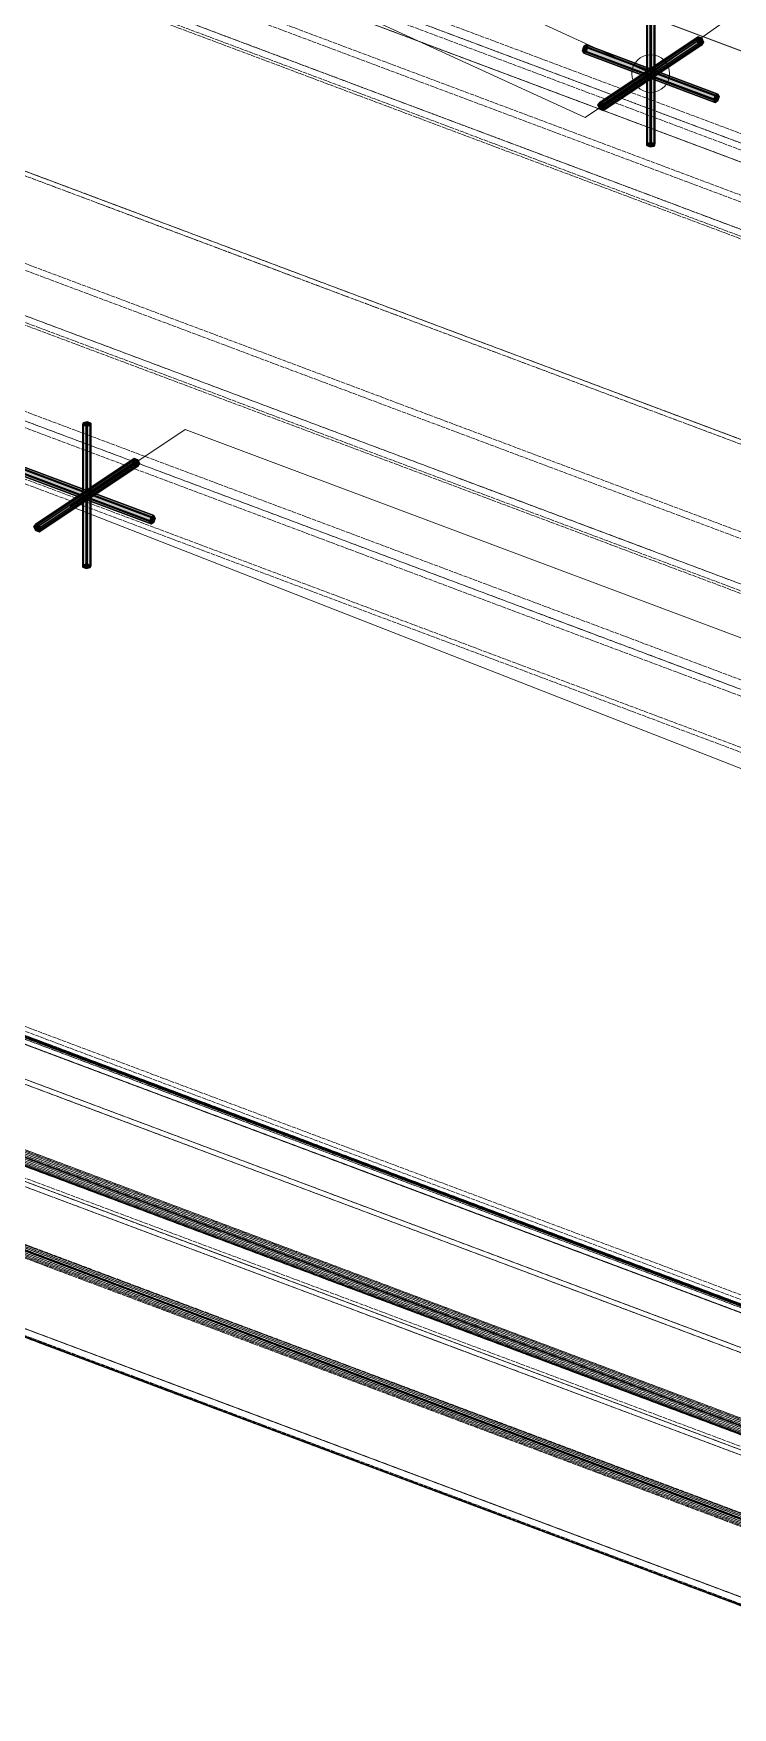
# Model space of a CAD drawing. Header units: millimetres. Extents: x 50 to 612415, y 2 to 4150.
# Drawn here: x 530230 to 530433.9, y 1755.1 to 2243.4 of the extents above; entities that cross this region are included whole.
import ezdxf

# ---------------------------------------------------------------- set-up
doc = ezdxf.new("R2010")
doc.units = ezdxf.units.MM
doc.linetypes.add('DASHED', pattern=[1.524, 1.27, -0.254])
for name, color, linetype, lineweight in [('DIM', 7, 'Continuous', 13), ('HATCH', 8, 'Continuous', 9), ('HIDDEN', 8, 'DASHED', 13), ('OUTLINE', 7, 'Continuous', 25)]:
    doc.layers.add(name, color=color, linetype=linetype, lineweight=lineweight)

msp = doc.modelspace()

# ---------------------------------------------------------------- hatches: boundary and pattern name
at = {"layer": 'HATCH', "true_color": 0xcf9446}
for points in [[(530408.989, 2211.357), (530408.836, 2210.723), (530408.836, 2252.214), (530408.989, 2252.848)], [(530411.033, 2210.59), (530411.186, 2211.225), (530411.186, 2252.715), (530411.033, 2252.081)], [(530244.5, 2088.389), (530244.347, 2087.755), (530244.347, 2129.246), (530244.5, 2129.88)], [(530246.544, 2087.623), (530246.697, 2088.257), (530246.697, 2129.748), (530246.544, 2129.114)]]:
    msp.add_hatch(color=33, dxfattribs=at).paths.add_polyline_path(points)
at = {"layer": 'HATCH', "true_color": 0xd99b46}
for points in [[(530408.836, 2210.723), (530409.858, 2210.34), (530409.858, 2251.83), (530408.836, 2252.214)], [(530411.186, 2211.225), (530410.164, 2211.608), (530410.164, 2253.099), (530411.186, 2252.715)], [(530423.873, 2242.451), (530423.873, 2240.534), (530423.362, 2241.684)], [(530423.873, 2242.451), (530424.895, 2240.151), (530423.873, 2240.534)], [(530423.873, 2242.451), (530425.406, 2240.918), (530424.895, 2240.151)], [(530423.873, 2242.451), (530424.895, 2242.068), (530425.406, 2240.918)], [(530394.616, 2222.521), (530395.127, 2221.371), (530395.127, 2223.287)], [(530395.127, 2221.371), (530396.149, 2220.987), (530395.127, 2223.287)], [(530396.149, 2220.987), (530396.66, 2221.754), (530395.127, 2223.287)], [(530396.66, 2221.754), (530396.149, 2222.904), (530395.127, 2223.287)], [(530244.347, 2087.755), (530245.369, 2087.372), (530245.369, 2128.863), (530244.347, 2129.246)], [(530246.697, 2088.257), (530245.675, 2088.64), (530245.675, 2130.131), (530246.697, 2129.748)], [(530259.384, 2119.483), (530259.384, 2117.567), (530258.873, 2118.717)], [(530259.384, 2119.483), (530260.406, 2117.184), (530259.384, 2117.567)], [(530259.384, 2119.483), (530260.917, 2117.95), (530260.406, 2117.184)], [(530259.384, 2119.483), (530260.406, 2119.1), (530260.917, 2117.95)], [(530230.127, 2099.553), (530230.638, 2098.403), (530230.638, 2100.319)], [(530230.638, 2098.403), (530231.66, 2098.02), (530230.638, 2100.319)], [(530231.66, 2098.02), (530232.171, 2098.786), (530230.638, 2100.319)], [(530232.171, 2098.786), (530231.66, 2099.936), (530230.638, 2100.319)]]:
    msp.add_hatch(color=33, dxfattribs=at).paths.add_polyline_path(points)
at = {"layer": 'HATCH', "true_color": 0xdb9c46}
for points in [[(530410.164, 2211.608), (530408.989, 2211.357), (530408.989, 2252.848), (530410.164, 2253.099)], [(530409.858, 2210.34), (530411.033, 2210.59), (530411.033, 2252.081), (530409.858, 2251.83)], [(530245.675, 2088.64), (530244.5, 2088.389), (530244.5, 2129.88), (530245.675, 2130.131)], [(530245.369, 2087.372), (530246.544, 2087.623), (530246.544, 2129.114), (530245.369, 2128.863)]]:
    msp.add_hatch(color=33, dxfattribs=at).paths.add_polyline_path(points)
at = {"layer": 'HATCH', "true_color": 0xd29646}
for points in [[(530394.616, 2222.521), (530395.127, 2223.287), (530423.873, 2242.451), (530423.362, 2241.684)], [(530396.66, 2221.754), (530396.149, 2220.987), (530424.895, 2240.151), (530425.406, 2240.918)], [(530230.127, 2099.553), (530230.638, 2100.319), (530259.384, 2119.483), (530258.873, 2118.717)], [(530232.171, 2098.786), (530231.66, 2098.02), (530260.406, 2117.184), (530260.917, 2117.95)]]:
    msp.add_hatch(color=33, dxfattribs=at).paths.add_polyline_path(points)
at = {"layer": 'HATCH', "true_color": 0xe1a146}
for points in [[(530395.127, 2221.371), (530394.616, 2222.521), (530423.362, 2241.684), (530423.873, 2240.534)], [(530396.149, 2222.904), (530396.66, 2221.754), (530425.406, 2240.918), (530424.895, 2242.068)], [(530230.638, 2098.403), (530230.127, 2099.553), (530258.873, 2118.717), (530259.384, 2117.567)], [(530231.66, 2099.936), (530232.171, 2098.786), (530260.917, 2117.95), (530260.406, 2119.1)]]:
    msp.add_hatch(color=33, dxfattribs=at).paths.add_polyline_path(points)
at = {"layer": 'HATCH', "true_color": 0xe6a546}
for points in [[(530395.127, 2223.287), (530396.149, 2222.904), (530424.895, 2242.068), (530423.873, 2242.451)], [(530391.231, 2240.119), (530390.464, 2239.608), (530428.792, 2225.235), (530429.558, 2225.746)], [(530390.464, 2237.692), (530391.231, 2238.203), (530429.558, 2223.83), (530428.792, 2223.319)], [(530396.149, 2220.987), (530395.127, 2221.371), (530423.873, 2240.534), (530424.895, 2240.151)], [(530408.836, 2210.723), (530408.989, 2211.357), (530411.186, 2211.225)], [(530409.858, 2210.34), (530408.836, 2210.723), (530411.186, 2211.225)], [(530408.989, 2211.357), (530410.164, 2211.608), (530411.186, 2211.225)], [(530411.033, 2210.59), (530409.858, 2210.34), (530411.186, 2211.225)], [(530246.697, 2129.748), (530244.5, 2129.88), (530244.347, 2129.246)], [(530246.697, 2129.748), (530244.347, 2129.246), (530245.369, 2128.863)], [(530246.697, 2129.748), (530245.675, 2130.131), (530244.5, 2129.88)], [(530246.697, 2129.748), (530245.369, 2128.863), (530246.544, 2129.114)], [(530230.638, 2100.319), (530231.66, 2099.936), (530260.406, 2119.1), (530259.384, 2119.483)], [(530226.741, 2117.152), (530225.975, 2116.641), (530264.302, 2102.268), (530265.069, 2102.779)], [(530225.975, 2114.724), (530226.741, 2115.235), (530265.069, 2100.862), (530264.302, 2100.351)], [(530231.66, 2098.02), (530230.638, 2098.403), (530259.384, 2117.567), (530260.406, 2117.184)], [(530244.347, 2087.755), (530244.5, 2088.389), (530246.697, 2088.257)], [(530245.369, 2087.372), (530244.347, 2087.755), (530246.697, 2088.257)], [(530244.5, 2088.389), (530245.675, 2088.64), (530246.697, 2088.257)], [(530246.544, 2087.623), (530245.369, 2087.372), (530246.697, 2088.257)]]:
    msp.add_hatch(color=33, dxfattribs=at).paths.add_polyline_path(points)
at = {"layer": 'HATCH', "true_color": 0xd69946}
for points in [[(530390.464, 2237.692), (530390.081, 2238.395), (530391.231, 2240.119)], [(530390.081, 2238.395), (530390.464, 2239.608), (530391.231, 2240.119)], [(530391.231, 2238.203), (530390.464, 2237.692), (530391.231, 2240.119)], [(530391.614, 2239.417), (530391.231, 2238.203), (530391.231, 2240.119)], [(530429.558, 2225.746), (530428.408, 2224.022), (530428.792, 2223.319)], [(530429.558, 2225.746), (530428.792, 2225.235), (530428.408, 2224.022)], [(530429.558, 2225.746), (530428.792, 2223.319), (530429.558, 2223.83)], [(530429.558, 2225.746), (530429.558, 2223.83), (530429.941, 2225.044)], [(530265.069, 2102.779), (530263.919, 2101.054), (530264.302, 2100.351)], [(530265.069, 2102.779), (530264.302, 2102.268), (530263.919, 2101.054)], [(530265.069, 2102.779), (530264.302, 2100.351), (530265.069, 2100.862)], [(530265.069, 2102.779), (530265.069, 2100.862), (530265.452, 2102.076)]]:
    msp.add_hatch(color=33, dxfattribs=at).paths.add_polyline_path(points)
at = {"layer": 'HATCH', "true_color": 0xe4a346}
for points in [[(530390.464, 2239.608), (530390.081, 2238.395), (530428.408, 2224.022), (530428.792, 2225.235)], [(530391.231, 2238.203), (530391.614, 2239.417), (530429.941, 2225.044), (530429.558, 2223.83)], [(530225.975, 2116.641), (530225.592, 2115.427), (530263.919, 2101.054), (530264.302, 2102.268)], [(530226.741, 2115.235), (530227.125, 2116.449), (530265.452, 2102.076), (530265.069, 2100.862)]]:
    msp.add_hatch(color=33, dxfattribs=at).paths.add_polyline_path(points)
at = {"layer": 'HATCH', "true_color": 0xd09446}
for points in [[(530390.081, 2238.395), (530390.464, 2237.692), (530428.792, 2223.319), (530428.408, 2224.022)], [(530391.614, 2239.417), (530391.231, 2240.119), (530429.558, 2225.746), (530429.941, 2225.044)], [(530225.592, 2115.427), (530225.975, 2114.724), (530264.302, 2100.351), (530263.919, 2101.054)], [(530227.125, 2116.449), (530226.741, 2117.152), (530265.069, 2102.779), (530265.452, 2102.076)]]:
    msp.add_hatch(color=33, dxfattribs=at).paths.add_polyline_path(points)

# ---------------------------------------------------------------- linework, layer by layer
at = {"layer": 'DIM'}
msp.add_lwpolyline([(530410.011, 2231.719), (529020, 2870), (528980, 2870)], dxfattribs=at)
at = {"layer": 'DIM', "color": 34, "true_color": 0xa85920}
for points in [[(531149.414, 2185.934), (531226.069, 2191.764), (530986.522, 2032.066), (529862.246, 2453.669), (529977.229, 2530.324), (529977.229, 2488.833)], [(529862.246, 2338.878), (529862.246, 2410.795), (529900.574, 2439.296), (530590.47, 2180.585), (530676.707, 2238.076), (530740.586, 2179.546)], [(530357.311, 2326.04), (530330.961, 2308.474), (530275.865, 2271.743), (530390.847, 2218.943), (530410.011, 2231.719)], [(530817.241, 2230.649), (530753.362, 2289.18), (530566.515, 2164.615), (530758.153, 2092.751), (530738.989, 2048.166), (530711.202, 2029.641), (530657.543, 1984.187), (530274.268, 2127.915), (530245.522, 2108.752)], [(530778.914, 2205.098), (530715.035, 2263.628), (530614.425, 2196.555), (530448.339, 2258.837), (530410.011, 2231.719)], [(530943.403, 1830.646), (530240.731, 2105.558), (530245.522, 2108.752)]]:
    msp.add_lwpolyline(points, dxfattribs=at)
at = {"layer": 'DIM'}
msp.add_circle((530410.011, 2231.719), 5.5, dxfattribs=at)
at = {"layer": 'HIDDEN', "color": 253, "true_color": 0xaab5af}
for p, q in [((531962.533, 1641.892), (529515.446, 2559.549)), ((531962.533, 1641.892), (529515.446, 2559.549)), ((529513.529, 2555.506), (531960.617, 1637.848)), ((529513.529, 2555.506), (531960.617, 1637.848)), ((531962.533, 1639.126), (529515.446, 2556.783)), ((529515.446, 2556.783), (531962.533, 1639.126)), ((531962.533, 1639.126), (529515.446, 2556.783)), ((529515.446, 2556.783), (531962.533, 1639.126)), ((531977.756, 1616.207), (529496.39, 2546.72)), ((531977.756, 1616.207), (529496.39, 2546.72)), ((529498.306, 2547.997), (531979.673, 1617.485)), ((529498.306, 2547.997), (531979.673, 1617.485)), ((529486.7, 2540.386), (531933.787, 1622.728)), ((529486.7, 2540.386), (531933.787, 1622.728)), ((531935.704, 1624.006), (529488.617, 2541.663)), ((529488.617, 2541.663), (531935.704, 1624.006)), ((529488.617, 2541.663), (531935.704, 1624.006)), ((531935.704, 1624.006), (529488.617, 2541.663)), ((531935.704, 1621.239), (529488.617, 2538.897)), ((531935.704, 1621.239), (529488.617, 2538.897)), ((531867.736, 1561.266), (529610.243, 2407.826)), ((531867.736, 1561.266), (529610.243, 2407.826)), ((529608.326, 2406.549), (531865.82, 1559.989)), ((529608.326, 2406.549), (531865.82, 1559.989)), ((531865.82, 1544.775), (529608.326, 2391.335)), ((531865.82, 1544.775), (529608.326, 2391.335)), ((531867.736, 1546.053), (529610.243, 2392.613)), ((529610.243, 2392.613), (531867.736, 1546.053)), ((529610.243, 2392.613), (531867.736, 1546.053)), ((531867.736, 1546.053), (529610.243, 2392.613)), ((529610.243, 2389.847), (531867.736, 1543.287)), ((529610.243, 2389.847), (531867.736, 1543.287)), ((529583.413, 2374.727), (531840.907, 1528.167)), ((529583.413, 2374.727), (531840.907, 1528.167)), ((531838.99, 1524.123), (529581.497, 2370.683)), ((531838.99, 1524.123), (529581.497, 2370.683)), ((529583.413, 2371.961), (531840.907, 1525.401)), ((531840.907, 1525.401), (529583.413, 2371.961)), ((529583.413, 2371.961), (531840.907, 1525.401)), ((531840.907, 1525.401), (529583.413, 2371.961)), ((531659.202, 1413.758), (529157.051, 2352.065)), ((529157.051, 2352.065), (531659.202, 1413.758)), ((531659.466, 1413.928), (529157.385, 2352.208)), ((529157.385, 2352.208), (531659.466, 1413.928)), ((531659.649, 1414.033), (529157.777, 2352.235)), ((529157.777, 2352.235), (531659.649, 1414.033)), ((531659.745, 1414.069), (529158.212, 2352.144)), ((529158.212, 2352.144), (531659.745, 1414.069)), ((531659.749, 1414.034), (529158.672, 2351.938)), ((529158.672, 2351.938), (531659.749, 1414.034)), ((529158.771, 2349.346), (531657.483, 1412.328)), ((531657.483, 1412.328), (529158.771, 2349.346)), ((529158.789, 2349.354), (531657.498, 1412.338)), ((531657.498, 1412.338), (529158.789, 2349.354)), ((529158.81, 2349.356), (531657.509, 1412.345)), ((531657.509, 1412.345), (529158.81, 2349.356)), ((529158.834, 2349.353), (531657.515, 1412.348)), ((531657.515, 1412.348), (529158.834, 2349.353)), ((529158.859, 2349.344), (531657.518, 1412.347)), ((531657.518, 1412.347), (529158.859, 2349.344)), ((529158.885, 2349.33), (531657.515, 1412.343)), ((531657.515, 1412.343), (529158.885, 2349.33)), ((529158.911, 2349.31), (531657.508, 1412.336)), ((531657.508, 1412.336), (529158.911, 2349.31)), ((529158.936, 2349.286), (531657.497, 1412.326)), ((531657.497, 1412.326), (529158.936, 2349.286)), ((529158.96, 2349.259), (531657.482, 1412.313)), ((531657.482, 1412.313), (529158.96, 2349.259)), ((529158.981, 2349.228), (531657.464, 1412.297)), ((531657.464, 1412.297), (529158.981, 2349.228)), ((531659.662, 1413.93), (529159.141, 2351.625)), ((529159.141, 2351.625), (531659.662, 1413.93)), ((531659.486, 1413.761), (529159.6, 2351.218)), ((529159.6, 2351.218), (531659.486, 1413.761)), ((531659.23, 1413.533), (529160.031, 2350.732)), ((529160.031, 2350.732), (531659.23, 1413.533)), ((531658.901, 1413.255), (529160.418, 2350.186)), ((529160.418, 2350.186), (531658.901, 1413.255)), ((531649.273, 1405.248), (529170.047, 2334.958)), ((529170.047, 2334.958), (531649.273, 1405.248)), ((531626.124, 1391.622), (529124.988, 2329.549)), ((529124.988, 2329.549), (531626.124, 1391.622)), ((531626.569, 1391.955), (529125.001, 2330.043)), ((529125.001, 2330.043), (531626.569, 1391.955)), ((531626.988, 1392.261), (529125.1, 2330.469)), ((529125.1, 2330.469), (531626.988, 1392.261)), ((531627.367, 1392.529), (529125.282, 2330.811)), ((529125.282, 2330.811), (531627.367, 1392.529)), ((531627.69, 1392.75), (529125.539, 2331.057)), ((529125.539, 2331.057), (531627.69, 1392.75)), ((529168.61, 2334), (531647.835, 1404.29)), ((531647.835, 1404.29), (529168.61, 2334)), ((529890.034, 2329.84), (530590.47, 2067.177)), ((530973.746, 1923.448), (529890.034, 2329.84)), ((529125.061, 2329.004), (531625.669, 1391.276)), ((531625.669, 1391.276), (529125.061, 2329.004)), ((529125.217, 2328.429), (531625.221, 1390.927)), ((531625.221, 1390.927), (529125.217, 2328.429)), ((529125.452, 2327.844), (531624.797, 1390.59)), ((531624.797, 1390.59), (529125.452, 2327.844)), ((529125.756, 2327.27), (531624.41, 1390.275)), ((531624.41, 1390.275), (529125.756, 2327.27)), ((529126.119, 2326.728), (531624.076, 1389.995)), ((531624.076, 1389.995), (529126.119, 2326.728)), ((529126.527, 2326.238), (531623.806, 1389.759)), ((531623.806, 1389.759), (529126.527, 2326.238)), ((529126.966, 2325.818), (531623.61, 1389.576)), ((531623.61, 1389.576), (529126.966, 2325.818)), ((529127.224, 2328.243), (531625.873, 1391.25)), ((531625.873, 1391.25), (529127.224, 2328.243)), ((529127.225, 2328.274), (531625.901, 1391.271)), ((531625.901, 1391.271), (529127.225, 2328.274)), ((531625.844, 1391.228), (529127.229, 2328.209)), ((529127.229, 2328.209), (531625.844, 1391.228)), ((529127.231, 2328.301), (531625.927, 1391.29)), ((531625.927, 1391.29), (529127.231, 2328.301)), ((531625.816, 1391.206), (529127.238, 2328.173)), ((529127.238, 2328.173), (531625.816, 1391.206)), ((529127.242, 2328.322), (531625.95, 1391.306)), ((531625.95, 1391.306), (529127.242, 2328.322)), ((531625.79, 1391.185), (529127.253, 2328.137)), ((529127.253, 2328.137), (531625.79, 1391.185)), ((529127.258, 2328.337), (531625.971, 1391.32)), ((531625.971, 1391.32), (529127.258, 2328.337)), ((531625.766, 1391.166), (529127.272, 2328.101)), ((529127.272, 2328.101), (531625.766, 1391.166)), ((531625.745, 1391.148), (529127.295, 2328.067)), ((529127.295, 2328.067), (531625.745, 1391.148)), ((531625.728, 1391.133), (529127.32, 2328.036)), ((529127.32, 2328.036), (531625.728, 1391.133)), ((531625.716, 1391.122), (529127.348, 2328.01)), ((529127.348, 2328.01), (531625.716, 1391.122)), ((531625.708, 1391.114), (529127.376, 2327.989)), ((529127.376, 2327.989), (531625.708, 1391.114)), ((529127.42, 2325.481), (531623.496, 1389.453)), ((531623.496, 1389.453), (529127.42, 2325.481)), ((530590.47, 2065.794), (529890.034, 2328.457)), ((529890.034, 2328.457), (530973.746, 1922.065)), ((529325.486, 2245.305), (531632.771, 1380.073)), ((531632.771, 1380.073), (529325.486, 2245.305)), ((531634.208, 1381.031), (529326.924, 2246.263)), ((529326.924, 2246.263), (531634.208, 1381.031)), ((529350.286, 2237.502), (531610.846, 1389.792)), ((529350.286, 2237.502), (531610.846, 1389.792)), ((531610.526, 1390.91), (529352.522, 2237.662)), ((531610.526, 1390.91), (529352.522, 2237.662)), ((531618.848, 1368.259), (529342.284, 2221.97)), ((529342.284, 2221.97), (531618.848, 1368.259)), ((529340.846, 2221.012), (531617.411, 1367.3)), ((531617.411, 1367.3), (529340.846, 2221.012)), ((529340.865, 2220.979), (531617.389, 1367.283)), ((531617.389, 1367.283), (529340.865, 2220.979)), ((531617.2, 1367.141), (529340.865, 2220.767)), ((529340.865, 2220.767), (531617.2, 1367.141)), ((529340.88, 2220.946), (531617.366, 1367.264)), ((531617.366, 1367.264), (529340.88, 2220.946)), ((531617.218, 1367.154), (529340.88, 2220.781)), ((529340.88, 2220.781), (531617.218, 1367.154)), ((529340.891, 2220.913), (531617.34, 1367.244)), ((531617.34, 1367.244), (529340.891, 2220.913)), ((531617.24, 1367.169), (529340.891, 2220.8)), ((529340.891, 2220.8), (531617.24, 1367.169)), ((531617.314, 1367.224), (529340.898, 2220.88)), ((529340.898, 2220.88), (531617.314, 1367.224)), ((531617.263, 1367.186), (529340.898, 2220.823)), ((529340.898, 2220.823), (531617.263, 1367.186)), ((531617.288, 1367.205), (529340.9, 2220.85)), ((529340.9, 2220.85), (531617.288, 1367.205)), ((531618.506, 1367.978), (529342.579, 2221.451)), ((529342.579, 2221.451), (531618.506, 1367.978)), ((529342.585, 2218.047), (531615.481, 1365.711)), ((531615.481, 1365.711), (529342.585, 2218.047)), ((531618.128, 1367.675), (529342.819, 2220.916)), ((529342.819, 2220.916), (531618.128, 1367.675)), ((529342.823, 2218.269), (531615.775, 1365.912)), ((531615.775, 1365.912), (529342.823, 2218.269)), ((531617.725, 1367.359), (529342.995, 2220.383)), ((529342.995, 2220.383), (531617.725, 1367.359)), ((529342.998, 2218.572), (531616.116, 1366.153)), ((531616.116, 1366.153), (529342.998, 2218.572)), ((529343.104, 2219.867), (531617.31, 1367.039)), ((531617.31, 1367.039), (529343.104, 2219.867)), ((529343.105, 2218.947), (531616.493, 1366.427)), ((531616.493, 1366.427), (529343.105, 2218.947)), ((529343.141, 2219.383), (531616.895, 1366.725)), ((531616.895, 1366.725), (529343.141, 2219.383)), ((529350.286, 2218.139), (531610.846, 1370.43)), ((529350.286, 2218.139), (531610.846, 1370.43)), ((531610.846, 1370.43), (529350.286, 2218.139)), ((531610.846, 1370.43), (529350.286, 2218.139)), ((529352.522, 2218.299), (531610.526, 1371.548)), ((529352.522, 2218.299), (531610.526, 1371.548)), ((531610.846, 1369.047), (529350.286, 2216.756)), ((531610.846, 1369.047), (529350.286, 2216.756)), ((531595.444, 1352.644), (529319.03, 2206.299)), ((529319.03, 2206.299), (531595.444, 1352.644)), ((531595.442, 1352.64), (529319.056, 2206.285)), ((529319.056, 2206.285), (531595.442, 1352.64)), ((529319.074, 2203.791), (531593.231, 1350.982)), ((529319.074, 2203.791), (531593.231, 1350.982)), ((531593.231, 1350.982), (529319.074, 2203.791)), ((531593.231, 1350.982), (529319.074, 2203.791)), ((531595.444, 1352.64), (529319.08, 2206.277)), ((529319.08, 2206.277), (531595.444, 1352.64)), ((531595.451, 1352.643), (529319.103, 2206.274)), ((529319.103, 2206.274), (531595.451, 1352.643)), ((531595.462, 1352.65), (529319.124, 2206.276)), ((529319.124, 2206.276), (531595.462, 1352.65)), ((531595.477, 1352.659), (529319.142, 2206.285)), ((529319.142, 2206.285), (531595.477, 1352.659)), ((529319.48, 2203.572), (531593.201, 1350.926)), ((531593.201, 1350.926), (529319.48, 2203.572)), ((529319.873, 2203.437), (531593.241, 1350.924)), ((531593.241, 1350.924), (529319.873, 2203.437)), ((529320.241, 2203.39), (531593.349, 1350.975)), ((531593.349, 1350.975), (529320.241, 2203.39)), ((529320.574, 2203.434), (531593.523, 1351.078)), ((531593.523, 1351.078), (529320.574, 2203.434)), ((529320.861, 2203.565), (531593.757, 1351.229)), ((531593.757, 1351.229), (529320.861, 2203.565)), ((530057.078, 2177.369), (531334.664, 1698.274)), ((530057.078, 2177.369), (531334.664, 1698.274)), ((531334.664, 1696.891), (530057.078, 2175.986)), ((531334.664, 1696.891), (530057.078, 2175.986)), ((531181.353, 1596.067), (529903.768, 2075.162)), ((531181.353, 1596.067), (529903.768, 2075.162)), ((529903.768, 2073.779), (531181.353, 1594.684)), ((529903.768, 2073.779), (531181.353, 1594.684))]:
    msp.add_line(p, q, dxfattribs=at)
at = {"layer": 'HIDDEN', "color": 35, "true_color": 0xa8732e}
for p, q in [((530529.785, 2170.866), (530146.509, 2314.594)), ((530146.509, 2314.594), (530529.785, 2170.866))]:
    msp.add_line(p, q, dxfattribs=at)
at = {"layer": 'OUTLINE', "color": 139, "true_color": 0x42544a}
for p, q in [((530408.836, 2210.723), (530408.836, 2252.214)), ((530408.836, 2252.214), (530408.836, 2210.723)), ((530408.989, 2211.357), (530408.989, 2252.848)), ((530408.989, 2252.848), (530408.989, 2211.357)), ((530409.858, 2210.34), (530409.858, 2251.83)), ((530409.858, 2251.83), (530409.858, 2210.34)), ((530410.164, 2253.099), (530410.164, 2211.608)), ((530410.164, 2211.608), (530410.164, 2253.099)), ((530411.033, 2252.081), (530411.033, 2210.59)), ((530411.033, 2210.59), (530411.033, 2252.081)), ((530411.186, 2252.715), (530411.186, 2211.225)), ((530411.186, 2211.225), (530411.186, 2252.715)), ((530394.616, 2222.521), (530423.362, 2241.684)), ((530423.362, 2241.684), (530394.616, 2222.521)), ((530395.127, 2223.287), (530423.873, 2242.451)), ((530423.873, 2242.451), (530395.127, 2223.287)), ((530396.149, 2222.904), (530424.895, 2242.068)), ((530424.895, 2242.068), (530396.149, 2222.904)), ((530423.362, 2241.684), (530423.873, 2242.451)), ((530423.873, 2242.451), (530423.362, 2241.684)), ((530423.873, 2240.534), (530423.362, 2241.684)), ((530423.362, 2241.684), (530423.873, 2240.534)), ((530423.873, 2242.451), (530424.895, 2242.068)), ((530424.895, 2242.068), (530423.873, 2242.451)), ((530424.895, 2242.068), (530425.406, 2240.918)), ((530425.406, 2240.918), (530424.895, 2242.068)), ((530390.081, 2238.395), (530390.464, 2239.608)), ((530390.464, 2239.608), (530390.081, 2238.395)), ((530390.464, 2237.692), (530390.081, 2238.395)), ((530390.081, 2238.395), (530390.464, 2237.692)), ((530428.408, 2224.022), (530390.081, 2238.395)), ((530390.081, 2238.395), (530428.408, 2224.022)), ((530390.464, 2239.608), (530391.231, 2240.119)), ((530391.231, 2240.119), (530390.464, 2239.608)), ((530390.464, 2239.608), (530428.792, 2225.235)), ((530428.792, 2225.235), (530390.464, 2239.608)), ((530391.231, 2238.203), (530390.464, 2237.692)), ((530390.464, 2237.692), (530391.231, 2238.203)), ((530428.792, 2223.319), (530390.464, 2237.692)), ((530390.464, 2237.692), (530428.792, 2223.319)), ((530391.231, 2240.119), (530391.614, 2239.417)), ((530391.614, 2239.417), (530391.231, 2240.119)), ((530391.231, 2240.119), (530429.558, 2225.746)), ((530429.558, 2225.746), (530391.231, 2240.119)), ((530391.614, 2239.417), (530391.231, 2238.203)), ((530391.231, 2238.203), (530391.614, 2239.417)), ((530429.558, 2223.83), (530391.231, 2238.203)), ((530391.231, 2238.203), (530429.558, 2223.83)), ((530391.614, 2239.417), (530429.941, 2225.044)), ((530429.941, 2225.044), (530391.614, 2239.417)), ((530423.873, 2240.534), (530395.127, 2221.371)), ((530395.127, 2221.371), (530423.873, 2240.534)), ((530424.895, 2240.151), (530396.149, 2220.987)), ((530396.149, 2220.987), (530424.895, 2240.151)), ((530425.406, 2240.918), (530396.66, 2221.754)), ((530396.66, 2221.754), (530425.406, 2240.918)), ((530424.895, 2240.151), (530423.873, 2240.534)), ((530423.873, 2240.534), (530424.895, 2240.151)), ((530425.406, 2240.918), (530424.895, 2240.151)), ((530424.895, 2240.151), (530425.406, 2240.918)), ((530394.616, 2222.521), (530395.127, 2223.287)), ((530395.127, 2223.287), (530394.616, 2222.521)), ((530395.127, 2221.371), (530394.616, 2222.521)), ((530394.616, 2222.521), (530395.127, 2221.371)), ((530395.127, 2223.287), (530396.149, 2222.904)), ((530396.149, 2222.904), (530395.127, 2223.287)), ((530396.149, 2222.904), (530396.66, 2221.754)), ((530396.66, 2221.754), (530396.149, 2222.904)), ((530428.408, 2224.022), (530428.792, 2225.235)), ((530428.792, 2225.235), (530428.408, 2224.022)), ((530428.792, 2223.319), (530428.408, 2224.022)), ((530428.408, 2224.022), (530428.792, 2223.319)), ((530428.792, 2225.235), (530429.558, 2225.746)), ((530429.558, 2225.746), (530428.792, 2225.235)), ((530429.558, 2223.83), (530428.792, 2223.319)), ((530428.792, 2223.319), (530429.558, 2223.83)), ((530429.558, 2225.746), (530429.941, 2225.044)), ((530429.941, 2225.044), (530429.558, 2225.746)), ((530429.941, 2225.044), (530429.558, 2223.83)), ((530429.558, 2223.83), (530429.941, 2225.044)), ((530396.149, 2220.987), (530395.127, 2221.371)), ((530395.127, 2221.371), (530396.149, 2220.987)), ((530396.66, 2221.754), (530396.149, 2220.987)), ((530396.149, 2220.987), (530396.66, 2221.754)), ((530408.836, 2210.723), (530408.989, 2211.357)), ((530408.989, 2211.357), (530408.836, 2210.723)), ((530409.858, 2210.34), (530408.836, 2210.723)), ((530408.836, 2210.723), (530409.858, 2210.34)), ((530408.989, 2211.357), (530410.164, 2211.608)), ((530410.164, 2211.608), (530408.989, 2211.357)), ((530411.033, 2210.59), (530409.858, 2210.34)), ((530409.858, 2210.34), (530411.033, 2210.59)), ((530410.164, 2211.608), (530411.186, 2211.225)), ((530411.186, 2211.225), (530410.164, 2211.608)), ((530411.186, 2211.225), (530411.033, 2210.59)), ((530411.033, 2210.59), (530411.186, 2211.225)), ((530244.347, 2129.246), (530244.5, 2129.88)), ((530244.5, 2129.88), (530244.347, 2129.246)), ((530244.347, 2087.755), (530244.347, 2129.246)), ((530245.369, 2128.863), (530244.347, 2129.246)), ((530244.347, 2129.246), (530244.347, 2087.755)), ((530244.347, 2129.246), (530245.369, 2128.863)), ((530244.5, 2129.88), (530245.675, 2130.131)), ((530245.675, 2130.131), (530244.5, 2129.88)), ((530244.5, 2088.389), (530244.5, 2129.88)), ((530244.5, 2129.88), (530244.5, 2088.389)), ((530246.544, 2129.114), (530245.369, 2128.863)), ((530245.369, 2128.863), (530246.544, 2129.114)), ((530245.675, 2130.131), (530245.675, 2088.64)), ((530245.675, 2088.64), (530245.675, 2130.131)), ((530245.675, 2130.131), (530246.697, 2129.748)), ((530246.697, 2129.748), (530245.675, 2130.131)), ((530246.697, 2129.748), (530246.544, 2129.114)), ((530246.544, 2129.114), (530246.697, 2129.748)), ((530246.544, 2129.114), (530246.544, 2087.623)), ((530246.544, 2087.623), (530246.544, 2129.114)), ((530246.697, 2129.748), (530246.697, 2088.257)), ((530246.697, 2088.257), (530246.697, 2129.748)), ((530245.369, 2087.372), (530245.369, 2128.863)), ((530245.369, 2128.863), (530245.369, 2087.372)), ((530230.638, 2100.319), (530259.384, 2119.483)), ((530259.384, 2119.483), (530230.638, 2100.319)), ((530258.873, 2118.717), (530259.384, 2119.483)), ((530259.384, 2119.483), (530258.873, 2118.717)), ((530259.384, 2119.483), (530260.406, 2119.1)), ((530260.406, 2119.1), (530259.384, 2119.483)), ((530263.919, 2101.054), (530225.592, 2115.427)), ((530225.592, 2115.427), (530263.919, 2101.054)), ((530225.975, 2116.641), (530264.302, 2102.268)), ((530264.302, 2102.268), (530225.975, 2116.641)), ((530264.302, 2100.351), (530225.975, 2114.724)), ((530225.975, 2114.724), (530264.302, 2100.351)), ((530226.741, 2117.152), (530265.069, 2102.779)), ((530265.069, 2102.779), (530226.741, 2117.152)), ((530265.069, 2100.862), (530226.741, 2115.235)), ((530226.741, 2115.235), (530265.069, 2100.862)), ((530227.125, 2116.449), (530265.452, 2102.076)), ((530265.452, 2102.076), (530227.125, 2116.449)), ((530230.127, 2099.553), (530258.873, 2118.717)), ((530258.873, 2118.717), (530230.127, 2099.553)), ((530259.384, 2117.567), (530230.638, 2098.403)), ((530230.638, 2098.403), (530259.384, 2117.567)), ((530231.66, 2099.936), (530260.406, 2119.1)), ((530260.406, 2119.1), (530231.66, 2099.936)), ((530260.406, 2117.184), (530231.66, 2098.02)), ((530231.66, 2098.02), (530260.406, 2117.184)), ((530260.917, 2117.95), (530232.171, 2098.786)), ((530232.171, 2098.786), (530260.917, 2117.95)), ((530259.384, 2117.567), (530258.873, 2118.717)), ((530258.873, 2118.717), (530259.384, 2117.567)), ((530260.406, 2117.184), (530259.384, 2117.567)), ((530259.384, 2117.567), (530260.406, 2117.184)), ((530260.406, 2119.1), (530260.917, 2117.95)), ((530260.917, 2117.95), (530260.406, 2119.1)), ((530260.917, 2117.95), (530260.406, 2117.184)), ((530260.406, 2117.184), (530260.917, 2117.95)), ((530230.127, 2099.553), (530230.638, 2100.319)), ((530230.638, 2100.319), (530230.127, 2099.553)), ((530230.638, 2100.319), (530231.66, 2099.936)), ((530231.66, 2099.936), (530230.638, 2100.319)), ((530231.66, 2099.936), (530232.171, 2098.786)), ((530232.171, 2098.786), (530231.66, 2099.936)), ((530263.919, 2101.054), (530264.302, 2102.268)), ((530264.302, 2102.268), (530263.919, 2101.054)), ((530264.302, 2100.351), (530263.919, 2101.054)), ((530263.919, 2101.054), (530264.302, 2100.351)), ((530264.302, 2102.268), (530265.069, 2102.779)), ((530265.069, 2102.779), (530264.302, 2102.268)), ((530265.069, 2100.862), (530264.302, 2100.351)), ((530264.302, 2100.351), (530265.069, 2100.862)), ((530265.069, 2102.779), (530265.452, 2102.076)), ((530265.452, 2102.076), (530265.069, 2102.779)), ((530265.452, 2102.076), (530265.069, 2100.862)), ((530265.069, 2100.862), (530265.452, 2102.076)), ((530230.638, 2098.403), (530230.127, 2099.553)), ((530230.127, 2099.553), (530230.638, 2098.403)), ((530231.66, 2098.02), (530230.638, 2098.403)), ((530230.638, 2098.403), (530231.66, 2098.02)), ((530232.171, 2098.786), (530231.66, 2098.02)), ((530231.66, 2098.02), (530232.171, 2098.786)), ((530244.347, 2087.755), (530244.5, 2088.389)), ((530244.5, 2088.389), (530244.347, 2087.755)), ((530245.369, 2087.372), (530244.347, 2087.755)), ((530244.347, 2087.755), (530245.369, 2087.372)), ((530244.5, 2088.389), (530245.675, 2088.64)), ((530245.675, 2088.64), (530244.5, 2088.389)), ((530246.544, 2087.623), (530245.369, 2087.372)), ((530245.369, 2087.372), (530246.544, 2087.623)), ((530245.675, 2088.64), (530246.697, 2088.257)), ((530246.697, 2088.257), (530245.675, 2088.64)), ((530246.697, 2088.257), (530246.544, 2087.623)), ((530246.544, 2087.623), (530246.697, 2088.257))]:
    msp.add_line(p, q, dxfattribs=at)

doc.saveas('drawing.dxf')
